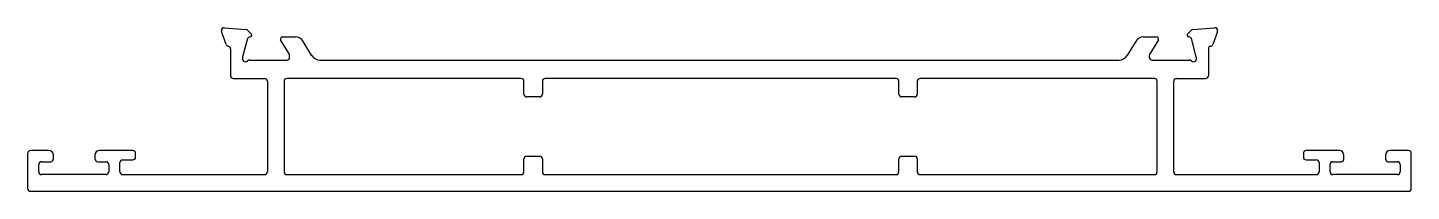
# Model space of a CAD drawing. Extents: x 752 to 902, y 523 to 541.
import ezdxf

# ---------------------------------------------------------------- set-up
doc = ezdxf.new("R2010")
doc.units = 0
doc.layers.get('0').update_dxf_attribs({"linetype": 'CONTINUOUS'})

msp = doc.modelspace()

# ---------------------------------------------------------------- linework, layer by layer
for p, q in [((773.31, 538.86), (772.79, 540.27)), ((773.1, 540.67), (775.47, 540.47)), ((775.65, 540.38), (776.02, 540.02)), ((877.53, 540.02), (877.9, 540.38)), ((878.08, 540.47), (880.45, 540.67)), ((880.76, 540.27), (880.24, 538.86)), ((775.62, 539.5), (775.08, 537.51)), ((775.93, 539.68), (775.76, 539.64)), ((780.13, 537.85), (779.2, 539.37)), ((779.37, 539.68), (780.8, 539.68)), ((782.59, 537.65), (781.65, 539.2)), ((871.9, 539.2), (870.95, 537.65)), ((872.75, 539.68), (874.17, 539.68)), ((874.35, 539.37), (873.42, 537.85)), ((877.79, 539.64), (877.62, 539.68)), ((878.46, 537.51), (877.93, 539.5)), ((773.77, 538.38), (773.77, 535.48)), ((775.07, 537.44), (775.07, 537.28)), ((775.82, 537.18), (779.87, 537.18)), ((780.17, 537.48), (780.17, 537.7)), ((783.45, 537.18), (870.1, 537.18)), ((873.37, 537.7), (873.37, 537.47)), ((873.67, 537.18), (877.73, 537.18)), ((878.47, 537.28), (878.47, 537.44)), ((879.77, 538.38), (879.77, 535.48)), ((774.07, 535.18), (777.47, 535.18)), ((777.77, 534.88), (777.77, 525.08)), ((779.57, 534.88), (779.57, 525.08)), ((805.27, 535.18), (779.87, 535.18)), ((805.57, 533.48), (805.57, 534.88)), ((807.57, 534.88), (807.57, 533.48)), ((845.92, 535.18), (807.87, 535.18)), ((846.22, 533.48), (846.22, 534.88)), ((848.22, 534.88), (848.22, 533.48)), ((873.92, 535.18), (848.52, 535.18)), ((874.22, 525.08), (874.22, 534.88)), ((876.02, 525.08), (876.02, 534.88)), ((876.32, 535.18), (879.47, 535.18)), ((807.27, 533.18), (805.87, 533.18)), ((847.92, 533.18), (846.52, 533.18)), ((751.77, 527.08), (751.77, 523.28)), ((754.07, 527.38), (752.07, 527.38)), ((754.57, 526.48), (754.57, 526.88)), ((759.07, 526.88), (759.07, 526.48)), ((763.17, 527.38), (759.57, 527.38)), ((763.47, 526.68), (763.47, 527.08)), ((805.87, 526.78), (807.27, 526.78)), ((846.52, 526.78), (847.92, 526.78)), ((890.07, 527.08), (890.07, 526.68)), ((893.97, 527.38), (890.37, 527.38)), ((894.47, 526.48), (894.47, 526.88)), ((898.97, 526.88), (898.97, 526.48)), ((901.47, 527.38), (899.47, 527.38)), ((901.77, 523.28), (901.77, 527.08)), ((752.97, 525.08), (752.97, 525.88)), ((753.27, 526.18), (754.27, 526.18)), ((759.37, 526.18), (760.27, 526.18)), ((760.57, 525.88), (760.57, 525.08)), ((761.77, 525.08), (761.77, 526.08)), ((762.07, 526.38), (763.17, 526.38)), ((805.57, 525.08), (805.57, 526.48)), ((807.57, 526.48), (807.57, 525.08)), ((846.22, 525.08), (846.22, 526.48)), ((848.22, 526.48), (848.22, 525.08)), ((890.37, 526.38), (891.47, 526.38)), ((891.77, 526.08), (891.77, 525.08)), ((892.97, 525.08), (892.97, 525.88)), ((893.27, 526.18), (894.17, 526.18)), ((899.27, 526.18), (900.27, 526.18)), ((900.57, 525.88), (900.57, 525.08)), ((760.27, 524.78), (753.27, 524.78)), ((762.07, 524.78), (777.47, 524.78)), ((779.87, 524.78), (805.27, 524.78)), ((807.87, 524.78), (845.92, 524.78)), ((848.52, 524.78), (873.92, 524.78)), ((876.32, 524.78), (891.47, 524.78)), ((900.27, 524.78), (893.27, 524.78)), ((752.07, 522.98), (901.47, 522.98))]:
    msp.add_line(p, q)
for centre, radius, start, end in [((773.07, 540.38), 0.3, 90, 180), ((773.06, 540.37), 0.281, 179.336, 200.2803), ((773.07, 540.38), 0.3, 85, 90), ((775.44, 540.17), 0.3, 45, 85), ((775.87, 539.88), 0.2, 360, 45), ((877.67, 539.88), 0.2, 135, 180), ((878.11, 540.17), 0.3, 95, 135), ((880.47, 540.38), 0.3, 90, 95), ((880.47, 540.38), 0.3, 0, 90), ((880.49, 540.37), 0.281, 339.7197, 0.664), ((773.59, 538.96), 0.3, 200, 259.0957), ((773.47, 538.38), 0.3, 0, 79.0957), ((775.81, 539.44), 0.2, 105, 165), ((775.87, 539.88), 0.2, 285, 345), ((775.87, 539.88), 0.2, 345, 360), ((779.37, 539.48), 0.2, 90, 180), ((779.37, 539.48), 0.2, 180, 211.3955), ((780.8, 538.68), 1, 31.3955, 90), ((872.75, 538.68), 1, 90, 148.6045), ((874.17, 539.48), 0.2, 0, 90), ((874.17, 539.48), 0.2, 328.6045, 360), ((877.67, 539.88), 0.2, 180, 195), ((877.67, 539.88), 0.2, 195, 255), ((877.74, 539.44), 0.2, 15, 75), ((880.07, 538.38), 0.3, 100.9043, 180), ((879.96, 538.96), 0.3, 280.9043, 340), ((775.37, 537.44), 0.3, 165, 180), ((775.37, 537.28), 0.3, 180, 270), ((775.37, 537.28), 0.3, 270, 318.1897), ((775.82, 536.88), 0.3, 90, 138.1897), ((779.87, 537.48), 0.3, 270, 0), ((779.87, 537.7), 0.3, 0, 31.3955), ((783.45, 538.18), 1, 211.3955, 270), ((870.1, 538.18), 1, 270, 328.6045), ((873.67, 537.7), 0.3, 148.6045, 180), ((873.67, 537.48), 0.3, 180.0492, 270.0493), ((877.73, 536.88), 0.3, 41.8103, 90), ((878.17, 537.28), 0.3, 221.8103, 270), ((878.17, 537.28), 0.3, 270, 0), ((878.17, 537.44), 0.3, 0, 15), ((774.07, 535.48), 0.3, 180, 270), ((777.47, 534.88), 0.3, 0, 90), ((779.87, 534.88), 0.3, 90, 180), ((805.27, 534.88), 0.3, 0, 90), ((807.87, 534.88), 0.3, 90, 180), ((845.92, 534.88), 0.3, 0, 90), ((848.52, 534.88), 0.3, 90, 180), ((873.92, 534.88), 0.3, 360, 90), ((876.32, 534.88), 0.3, 90, 180), ((879.47, 535.48), 0.3, 270, 0), ((805.87, 533.48), 0.3, 180, 270), ((807.27, 533.48), 0.3, 270, 0), ((846.52, 533.48), 0.3, 180, 270), ((847.92, 533.48), 0.3, 270, 0), ((752.07, 527.08), 0.3, 90, 180), ((754.07, 526.88), 0.5, 0, 90), ((759.57, 526.88), 0.5, 90, 180), ((763.17, 527.08), 0.3, 0, 90), ((763.17, 526.68), 0.3, 270, 0), ((805.87, 526.48), 0.3, 90, 180), ((807.27, 526.48), 0.3, 360, 90), ((846.52, 526.48), 0.3, 90, 180), ((847.92, 526.48), 0.3, 0, 90), ((890.37, 527.08), 0.3, 90, 180), ((890.37, 526.68), 0.3, 180, 270), ((893.97, 526.88), 0.5, 360, 90), ((899.47, 526.88), 0.5, 90, 180), ((901.47, 527.08), 0.3, 360, 90), ((753.27, 525.88), 0.3, 90, 180), ((753.27, 525.08), 0.3, 180, 270), ((754.27, 526.48), 0.3, 270, 0), ((759.37, 526.48), 0.3, 180, 270), ((760.27, 525.88), 0.3, 0, 90), ((760.27, 525.08), 0.3, 270, 0), ((762.07, 526.08), 0.3, 90, 180), ((762.07, 525.08), 0.3, 180, 270), ((777.47, 525.08), 0.3, 270, 0), ((779.87, 525.08), 0.3, 180, 270), ((805.27, 525.08), 0.3, 270, 360), ((807.87, 525.08), 0.3, 180, 270), ((845.92, 525.08), 0.3, 270, 0), ((848.52, 525.08), 0.3, 180, 270), ((873.92, 525.08), 0.3, 270, 360), ((876.32, 525.08), 0.3, 180, 270), ((891.47, 526.08), 0.3, 360, 90), ((891.47, 525.08), 0.3, 270, 360), ((893.27, 525.88), 0.3, 90, 180), ((893.27, 525.08), 0.3, 180, 270), ((894.17, 526.48), 0.3, 270, 360), ((899.27, 526.48), 0.3, 180, 270), ((900.27, 525.88), 0.3, 360, 90), ((900.27, 525.08), 0.3, 270, 360), ((752.07, 523.28), 0.3, 180, 270), ((901.47, 523.28), 0.3, 270, 0)]:
    msp.add_arc(centre, radius, start, end)

doc.saveas('drawing.dxf')
